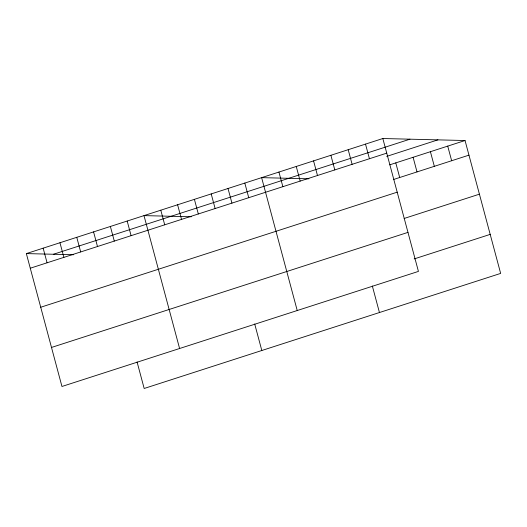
<?xml version="1.0" encoding="UTF-8"?>
<svg xmlns="http://www.w3.org/2000/svg" width="527" height="527" viewBox="0 0 527 527"><rect width="100%" height="100%" fill="white"/><g stroke="black" fill="none" stroke-linecap="round" stroke-linejoin="round"><path stroke-width="0.79" d="M382.826 138.522L418.431 271.405L61.955 386.475L26.35 253.592L382.826 138.522L465.045 140.525L500.65 273.408L144.174 388.478L137.066 361.944M53.484 254.251L409.96 139.181M30.27 268.217L386.746 153.146M386.719 156.387L437.911 139.859M389.763 164.826L465.045 140.525M393.682 179.45L468.964 155.149M40.724 307.241L397.2 192.171M404.137 218.474L479.418 194.173M51.501 347.451L407.977 232.381M414.156 258.928L490.196 234.383M308.947 178.798L261.623 177.645L297.235 310.535M191.308 216.768L143.99 215.615L179.595 348.505M26.35 253.592L73.668 254.745M447.726 146.111L451.646 160.735M430.414 151.704L434.334 166.328M413.102 157.29L417.015 171.914M395.784 162.876L399.703 177.507M365.514 144.108L369.434 158.732M348.195 149.701L352.115 164.325M372.339 285.996L379.447 312.531M330.884 155.287L334.803 169.911M313.565 160.88L317.485 175.504M296.253 166.466L300.173 181.09M278.941 172.052L282.861 186.683M244.818 183.067L248.737 197.697M228.013 188.495L231.933 203.119M254.699 323.967L261.814 350.508M211.208 193.916L215.128 208.547M194.404 199.344L198.323 213.969M177.599 204.766L181.519 219.39M160.794 210.194L164.714 224.818M127.185 221.044L131.098 235.668M110.374 226.465L114.293 241.089M93.569 231.893L97.488 246.517M76.764 237.315L80.684 251.939M59.959 242.743L63.879 257.367M43.155 248.164L47.074 262.789"/></g></svg>
